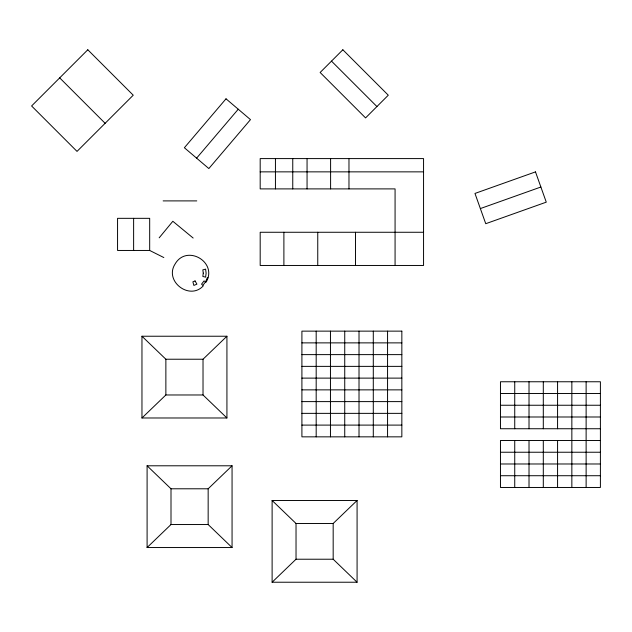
<?xml version="1.0" encoding="UTF-8"?>
<svg xmlns="http://www.w3.org/2000/svg" width="632" height="632" viewBox="0 0 632 632"><rect width="100%" height="100%" fill="white"/><g stroke="black" fill="none" stroke-linecap="round" stroke-linejoin="round"><path stroke-width="0.95" d="M207.92 277.803L207.335 277.646L205.597 281.833L202.84 285.427L201.569 284.155L204.041 280.932L206.127 282.141C218 262.051 186.464 243.841 175.001 264.168C164.107 281.232 189.608 300.8 203.275 285.862M159.177 237.822L172.836 221.271L193.155 238.043M196.615 158.15L238.248 109.225M141.963 417.981L165.868 394.976L203.022 394.976L226.928 417.981L226.928 336.232L141.963 336.232L141.963 417.981L226.928 417.981M141.963 336.232L165.868 359.229L203.022 359.229L226.928 336.232M147.098 547.541L171.003 524.536L208.157 524.536L232.062 547.541L232.062 465.792L147.098 465.792L147.098 547.541L232.062 547.541M147.098 465.792L171.003 488.789L208.157 488.789L232.062 465.792M272.115 582.23L296.029 559.225L333.175 559.225L357.08 582.23L357.08 500.481L272.115 500.481L272.115 582.23L357.08 582.23M272.115 500.481L296.029 523.478L333.175 523.478L357.08 500.481M480.359 208.568L540.881 187.017M260.187 171.857L423.558 171.857M163.135 200.897L196.765 200.897M423.558 232.268L260.187 232.268L260.187 265.464L423.558 265.464L423.558 158.593L260.187 158.593L260.187 188.897L395.071 188.897L395.071 265.464M149.681 250.454L117.56 250.454L117.56 218.332L149.681 218.332L149.681 250.454L163.838 257.556M301.906 342.876L401.841 342.876M301.906 354.623L401.841 354.623M301.906 366.37L401.841 366.37M301.906 378.118L401.841 378.118M301.906 389.865L401.841 389.865M500.465 393.499L600.4 393.499M301.906 401.612L401.841 401.612M500.465 405.246L600.4 405.246M301.906 413.36L401.841 413.36M500.465 416.994L600.4 416.994M301.906 425.099L401.841 425.099M600.4 428.741L500.465 428.741L500.465 381.76L600.4 381.76L600.4 487.469L500.465 487.469L500.465 440.488L600.4 440.488M500.465 452.236L600.4 452.236M500.465 463.983L600.4 463.983M500.465 475.722L600.4 475.722M331.5 61.13L376.925 106.555M59.7 77.87L105.125 123.295M586.125 381.76L586.125 487.469M571.849 381.76L571.849 487.469M557.574 381.76L557.574 428.741M557.574 440.488L557.574 487.469M543.299 381.76L543.299 428.741M543.299 440.488L543.299 487.469M529.016 381.76L529.016 428.741M529.016 440.488L529.016 487.469M514.74 381.76L514.74 428.741M514.74 440.488L514.74 487.469M387.566 331.136L387.566 436.846M373.291 331.136L373.291 436.846M359.016 331.136L359.016 436.846M355.492 232.268L355.492 265.464M348.975 158.593L348.975 188.897M344.74 331.136L344.74 436.846M333.175 523.478L333.175 559.225M330.599 158.593L330.599 188.897M330.457 331.136L330.457 436.846M317.754 232.268L317.754 265.464M316.182 331.136L316.182 436.846M307.057 158.593L307.057 188.897M296.029 523.478L296.029 559.225M292.758 158.593L292.758 188.897M283.894 232.268L283.894 265.464M275.441 158.593L275.441 188.897M208.157 488.789L208.157 524.536M203.022 359.229L203.022 394.976M171.003 488.789L171.003 524.536M165.868 359.229L165.868 394.976M133.621 218.332L133.621 250.454M203.275 273.15L202.84 276.437L205.597 277.179L206.127 273.15L205.597 269.121L202.84 269.864L203.275 273.15M226.019 98.813L184.378 147.738L208.844 168.562L250.485 119.63L226.019 98.813M87.801 49.77L31.6 105.971L77.025 151.396L133.234 95.195L87.801 49.77M342.852 49.77L320.14 72.483L365.572 117.915L388.285 95.195L342.852 49.77M195.059 280.932L192.894 281.833L193.858 285.427L196.915 284.155L195.059 280.932M535.494 171.888L474.972 193.439L485.747 223.704L546.269 202.153L535.494 171.888M401.841 331.136L301.906 331.136L301.906 436.846L401.841 436.846L401.841 331.136"/></g></svg>
